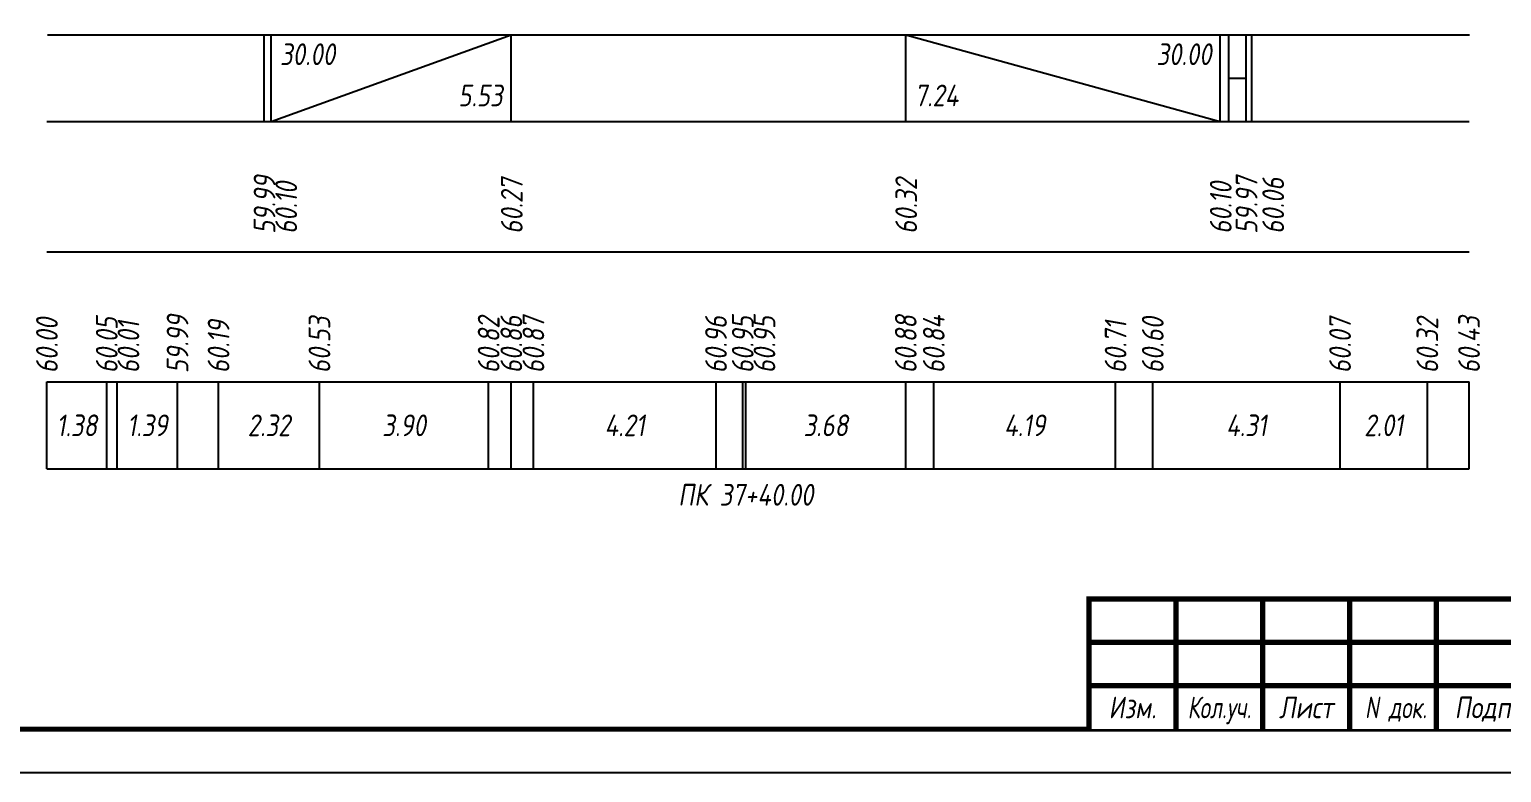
# Model space of a CAD drawing. Extents: x -717 to 1451, y -133302 to 233.
# Drawn here: x 77.9 to 247.5, y -59008.4 to -58922.8 of the extents above; entities that cross this region are included whole.
import ezdxf
from ezdxf.enums import TextEntityAlignment as Align

# ---------------------------------------------------------------- set-up
doc = ezdxf.new("R2010")
doc.units = 0
for name, color, linetype in [('Зарамочное оформление', 7, 'Continuous'), ('Код_510', 7, 'Continuous'), ('Код_516', 1, 'Continuous'), ('Подписи поперечников', 7, 'Continuous'), ('Таблица', 7, 'Continuous')]:
    doc.layers.add(name, color=color, linetype=linetype)
doc.styles.add('М', font='romand.shx', dxfattribs={"width": 0.8, "oblique": 10, "height": 2.5})

# ---------------------------------------------------------------- blocks, each defined once
blk = doc.blocks.new('Штамп')
at = {"linetype": 'Continuous'}
blk.add_wipeout([(199.95, -411.25), (384.95, -411.25), (384.95, -426.25), (199.95, -426.25)], dxfattribs=at).dxf.layer = 'Зарамочное оформление'
at = {"layer": 'Зарамочное оформление', "linetype": 'Continuous', "lineweight": -3, "const_width": 0.6, "flags": 128}
for points in [[(199.95, -426.25), (199.95, -411.25), (384.95, -411.25)], [(209.95, -411.25), (209.95, -426.25)], [(219.95, -411.25), (219.95, -426.25)], [(229.95, -411.25), (229.95, -426.25)], [(239.95, -411.25), (239.95, -426.25)], [(199.95, -416.25), (264.95, -416.25)], [(199.95, -421.25), (264.95, -421.25)]]:
    blk.add_lwpolyline(points, dxfattribs=at)
at = {"layer": 'Зарамочное оформление', "linetype": 'Continuous', "style": 'М', "oblique": 10}
for s, width, p in [('Изм.', 0.8, (204.95, -423.75)), ('Кол.уч.', 0.7, (214.95, -423.75)), ('Лист', 0.8, (224.95, -423.75)), ('N док.', 0.7, (235.28, -423.75)), ('Подпись', 0.8, (247.45, -423.75))]:
    blk.add_text(s, height=2.5, dxfattribs=dict(at, width=width)).set_placement(p, align=Align.MIDDLE_CENTER)
blk = doc.blocks.new('шифр')
blk.add_blockref('Штамп', (0, -58637))

msp = doc.modelspace()

# ---------------------------------------------------------------- linework, layer by layer
at = {"flags": 128}
msp.add_lwpolyline([(-30.054, -59008.421), (389.946, -59008.421), (389.946, -58711.421), (-30.054, -58711.421)], close=True, dxfattribs=at)
at = {"const_width": 0.6, "flags": 128}
msp.add_lwpolyline([(-10.054, -59003.421), (384.946, -59003.421), (384.946, -58716.421), (-10.054, -58716.421)], close=True, dxfattribs=at)
at = {"layer": 'Код_510'}
for p, q in [((79.946, -58973.421), (79.946, -58963.421)), ((86.833, -58973.421), (86.833, -58963.421)), ((88.051, -58973.421), (88.051, -58963.421)), ((94.986, -58973.421), (94.986, -58963.421)), ((99.711, -58973.421), (99.711, -58963.421)), ((111.326, -58973.421), (111.326, -58963.421)), ((130.812, -58973.421), (130.812, -58963.421)), ((133.423, -58973.421), (133.423, -58963.421)), ((135.966, -58973.421), (135.966, -58963.421)), ((156.992, -58973.421), (156.992, -58963.421)), ((160.07, -58973.421), (160.07, -58963.421)), ((160.42, -58973.421), (160.42, -58963.421)), ((178.843, -58973.421), (178.843, -58963.421)), ((182.07, -58973.421), (182.07, -58963.421)), ((203.01, -58973.421), (203.01, -58963.421)), ((207.287, -58973.421), (207.287, -58963.421)), ((228.855, -58973.421), (228.855, -58963.421)), ((238.906, -58973.421), (238.906, -58963.421)), ((243.707, -58973.421), (243.707, -58963.421))]:
    msp.add_line(p, q, dxfattribs=at)
at = {"layer": 'Код_516'}
for p, q in [((104.946, -58933.421), (104.946, -58923.421)), ((105.779, -58933.421), (105.779, -58923.421)), ((105.779, -58933.421), (133.423, -58923.421)), ((133.423, -58933.421), (133.423, -58923.421)), ((178.843, -58933.421), (178.843, -58923.421)), ((178.843, -58923.421), (215.061, -58933.421)), ((215.061, -58933.421), (215.061, -58923.421)), ((216.037, -58933.421), (216.037, -58923.421)), ((218.037, -58933.421), (218.037, -58923.421)), ((218.707, -58933.421), (218.707, -58923.421)), ((216.037, -58928.421), (218.037, -58928.421))]:
    msp.add_line(p, q, dxfattribs=at)
at = {"layer": 'Таблица'}
for p, q in [((80, -58923.421), (243.761, -58923.421)), ((79.946, -58933.421), (243.707, -58933.421)), ((79.946, -58948.421), (243.707, -58948.421)), ((79.946, -58963.421), (243.707, -58963.421)), ((79.946, -58973.421), (243.707, -58973.421))]:
    msp.add_line(p, q, dxfattribs=at)

# ---------------------------------------------------------------- texts
at = {"layer": 'Код_510', "style": 'М', "oblique": 10, "width": 0.8}
for s, p in [('60.00', (79.946, -58962.421)), ('60.05', (86.833, -58962.421)), ('60.01', (89.333, -58962.421)), ('59.99', (94.986, -58962.421)), ('60.19', (99.711, -58962.421)), ('60.53', (111.326, -58962.421)), ('60.82', (130.812, -58962.421)), ('60.86', (133.423, -58962.421)), ('60.87', (135.966, -58962.421)), ('60.96', (156.992, -58962.421)), ('60.95', (160.07, -58962.421)), ('60.95', (162.57, -58962.421)), ('60.88', (178.843, -58962.421)), ('60.84', (182.07, -58962.421)), ('60.71', (203.01, -58962.421)), ('60.60', (207.287, -58962.421)), ('60.07', (228.855, -58962.421)), ('60.32', (238.906, -58962.421)), ('60.43', (243.707, -58962.421))]:
    msp.add_text(s, height=2.5, rotation=90, dxfattribs=at).set_placement(p, align=Align.MIDDLE_LEFT)
for s, p in [('1.38', (83.389, -58968.421)), ('1.39', (91.518, -58968.421)), ('2.32', (105.519, -58968.421)), ('3.90', (121.069, -58968.421)), ('4.21', (146.479, -58968.421)), ('3.68', (169.632, -58968.421)), ('4.19', (192.54, -58968.421)), ('4.31', (218.071, -58968.421)), ('2.01', (233.881, -58968.421))]:
    msp.add_text(s, height=2.5, dxfattribs=at).set_placement(p, align=Align.MIDDLE_CENTER)
at = {"layer": 'Код_516', "style": 'М', "oblique": 10, "width": 0.8}
msp.add_text('30.00', height=2.5, dxfattribs=at).set_placement((106.779, -58924.421), align=Align.TOP_LEFT)
msp.add_text('30.00', height=2.5, dxfattribs=at).set_placement((214.061, -58924.421), align=Align.TOP_RIGHT)
msp.add_text('5.53', height=2.5, dxfattribs=at).set_placement((132.423, -58932.421), align=Align.BOTTOM_RIGHT)
msp.add_text('7.24', height=2.5, dxfattribs=at).set_placement((179.843, -58932.421), align=Align.BOTTOM_LEFT)
for s, p in [('59.99', (105, -58946.371)), ('60.10', (107.5, -58946.371)), ('60.27', (133.478, -58946.371)), ('60.32', (178.898, -58946.371)), ('60.10', (215.116, -58946.371)), ('59.97', (218.091, -58946.371)), ('60.06', (221.159, -58946.371))]:
    msp.add_text(s, height=2.5, rotation=90, dxfattribs=at).set_placement(p, align=Align.MIDDLE_LEFT)
at = {"layer": 'Подписи поперечников', "style": 'М', "oblique": 10, "width": 0.8}
msp.add_text('ПК 37+40.00', height=2.5, dxfattribs=at).set_placement((160.42, -58978.421), align=Align.BOTTOM_CENTER)

# ---------------------------------------------------------------- next in the draw order: block references
msp.add_blockref('шифр', (0, 59.829))

doc.saveas('drawing.dxf')
